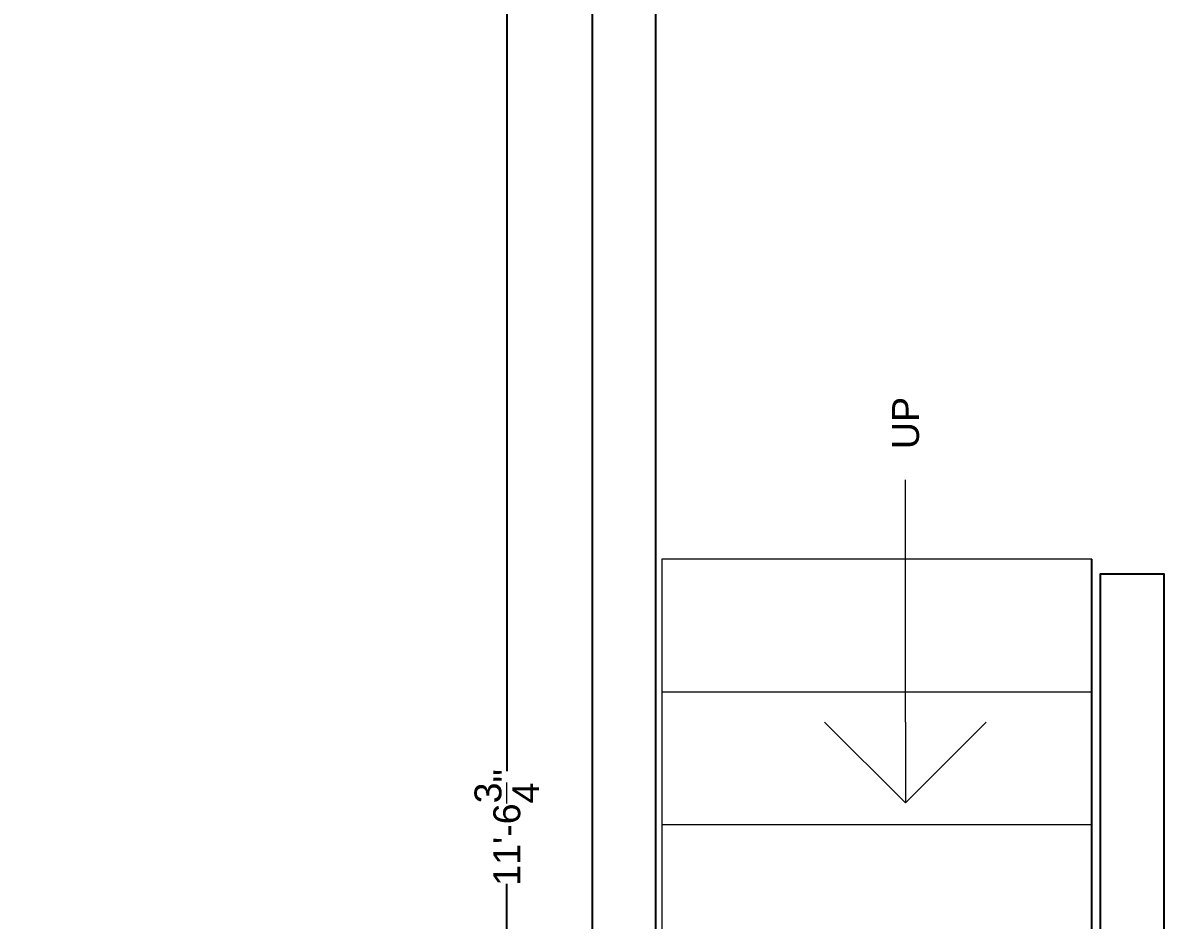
# Model space of a CAD drawing. Header units: inches. Extents: x -601 to 0, y 0 to 495.
# Drawn here: x -345.9 to -261.1, y 273.6 to 340.3 of the extents above; entities that cross this region are included whole.
import ezdxf

# ---------------------------------------------------------------- set-up
doc = ezdxf.new("R2010")
doc.units = ezdxf.units.IN
doc.header["$MEASUREMENT"] = 0
doc.layers.get('0').update_dxf_attribs({"color": 1, "lineweight": 9})
doc.layers.add('A101-Dimensions', color=7, linetype='Continuous', lineweight=9)
doc.layers.add('A101-Floorplan-1st-floor', color=7, linetype='Continuous', lineweight=9)
doc.styles.get("Standard").update_dxf_attribs({"font": 'Arial.ttf', "height": 2})
doc.dimstyles.get("Standard").update_dxf_attribs({"dimtxt": 0.18, "dimasz": 0.1175, "dimexe": 0.18, "dimexo": 0.0625, "dimgap": 0.09, "dimtad": 0, "dimtoh": 1, "dimdec": 3, "dimzin": 0, "dimdsep": 46, "dimlunit": 4, "dimtxsty": 'Standard', "dimblk": 'ARCHTICK', "dimblk1": 'ARCHTICK', "dimblk2": 'ARCHTICK', "dimcen": 0.09, "dimadec": 1, "dimazin": 0, "dimtfac": 1, "dimtdec": 3, "dimtofl": 0, "dimtmove": 0, "dimatfit": 3, "dimfxl": 1, "dimtolj": 1, "dimtzin": 0, "dimarcsym": 0})

# ---------------------------------------------------------------- blocks, each defined once
blk = doc.blocks.new('_ArchTick')
at = {"color": 0, "linetype": 'ByBlock', "lineweight": 30, "const_width": 0.15}
blk.add_lwpolyline([(-0.5, -0.5), (0.5, 0.5)], dxfattribs=at)
blk = doc.blocks.new('*D184')
at = {"layer": 'A101-Dimensions', "color": 0, "lineweight": -2, "transparency": 16777216}
for p, q in [((-303.669, 349.819), (-310.115, 349.819)), ((-309.935, 349.819), (-309.935, 284.633)), ((-309.935, 211.069), (-309.935, 276.254)), ((-303.669, 211.069), (-310.115, 211.069))]:
    blk.add_line(p, q, dxfattribs=at)
at = {"layer": 'A101-Dimensions', "color": 0, "lineweight": -2, "transparency": 16777216, "xscale": 0.1175, "yscale": 0.1175, "zscale": 0.1175}
for p, rotation in [((-309.935, 349.819), 90), ((-309.935, 211.069), 270)]:
    blk.add_blockref('_ArchTick', p, dxfattribs=dict(at, rotation=rotation))
at = {"layer": 'A101-Dimensions', "color": 0, "lineweight": 5, "transparency": 16777216, "insert": (-309.935, 280.444), "char_height": 2, "attachment_point": 5, "rotation": 90}
blk.add_mtext('\\A1;11\'-6{\\H1x;\\S3/4;}"', dxfattribs=at)
blk = doc.blocks.new('L1-arrow')
at = {"lineweight": 5}
for p, q in [((188.322, -365.981), (182.322, -359.981)), ((182.322, -365.981), (164.322, -365.981)), ((182.322, -365.981), (188.322, -365.981)), ((188.322, -365.981), (182.322, -371.981))]:
    blk.add_line(p, q, dxfattribs=at)

msp = doc.modelspace()

# ---------------------------------------------------------------- linework, layer by layer
at = {"layer": 'A101-Floorplan-1st-floor', "lineweight": -3}
for p, q in [((-298.856, 206.3187), (-298.856, 349.8187)), ((-266.481, 251.0048), (-266.481, 300.3798))]:
    msp.add_line(p, q, dxfattribs=at)
at = {"layer": 'A101-Floorplan-1st-floor', "lineweight": 5}
for p, q in [((-298.4185, 300.3798), (-298.4185, 251.0048)), ((-266.481, 300.3798), (-298.4185, 300.3798)), ((-266.481, 290.5048), (-298.4185, 290.5048)), ((-266.481, 280.6298), (-298.4185, 280.6298))]:
    msp.add_line(p, q, dxfattribs=at)
at = {"layer": 'A101-Floorplan-1st-floor', "lineweight": -3}
msp.add_lwpolyline([(-340.363, 349.8187), (-303.606, 349.8187), (-303.606, 211.0687), (-560.613, 211.0687), (-560.613, 454.2508), (-338.4567, 454.2508), (-338.4567, 349.8187)], dxfattribs=at)
msp.add_lwpolyline([(-261.106, 247.3701), (-261.106, 299.2672), (-265.856, 299.2672), (-265.856, 247.3701)], close=True, dxfattribs=at)

# ---------------------------------------------------------------- block references
at = {"layer": 'A101-Floorplan-1st-floor', "lineweight": 5, "rotation": 270}
msp.add_blockref('L1-arrow', (85.6559, 470.5934), dxfattribs=at)

# ---------------------------------------------------------------- texts
at = {"layer": 'A101-Floorplan-1st-floor', "lineweight": 5}
msp.add_text('UP', height=2, rotation=90, dxfattribs=at).set_placement((-279.3171, 308.5645))

# ---------------------------------------------------------------- dimensions: what is measured, and where the dimension line sits
at = {"layer": 'A101-Dimensions', "lineweight": 5}
dim = msp.add_linear_dim(base=(-309.9349, 349.8187), p1=(-303.606, 211.0687), p2=(-303.606, 349.8187), angle=90, dimstyle='Standard', dxfattribs=at)
dim.commit()
dim.dimension.update_dxf_attribs({"geometry": '*D184', "text_midpoint": (-309.9349, 280.4437)})

doc.saveas('drawing.dxf')
